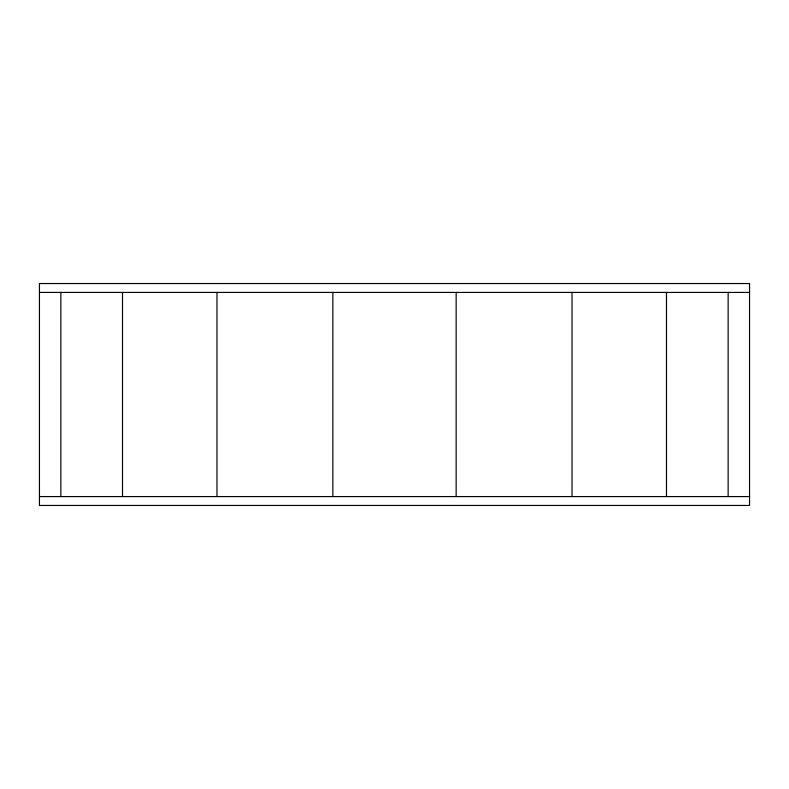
<?xml version="1.0" encoding="UTF-8"?>
<svg xmlns="http://www.w3.org/2000/svg" width="789" height="789" viewBox="0 0 789 789"><rect width="100%" height="100%" fill="white"/><g stroke="black" fill="none" stroke-linecap="round" stroke-linejoin="round"><path stroke-width="1.18" d="M39.45 292.423L749.55 292.423M39.45 496.577L749.55 496.577M728.139 292.423L728.139 496.577M666.488 292.423L666.488 496.577M572.025 292.423L572.025 496.577M456.15 292.423L456.15 496.577M332.85 292.423L332.85 496.577M216.975 292.423L216.975 496.577M122.512 292.423L122.512 496.577M60.861 292.423L60.861 496.577M749.55 283.547L39.45 283.547L39.45 505.453L749.55 505.453L749.55 283.547"/></g></svg>
